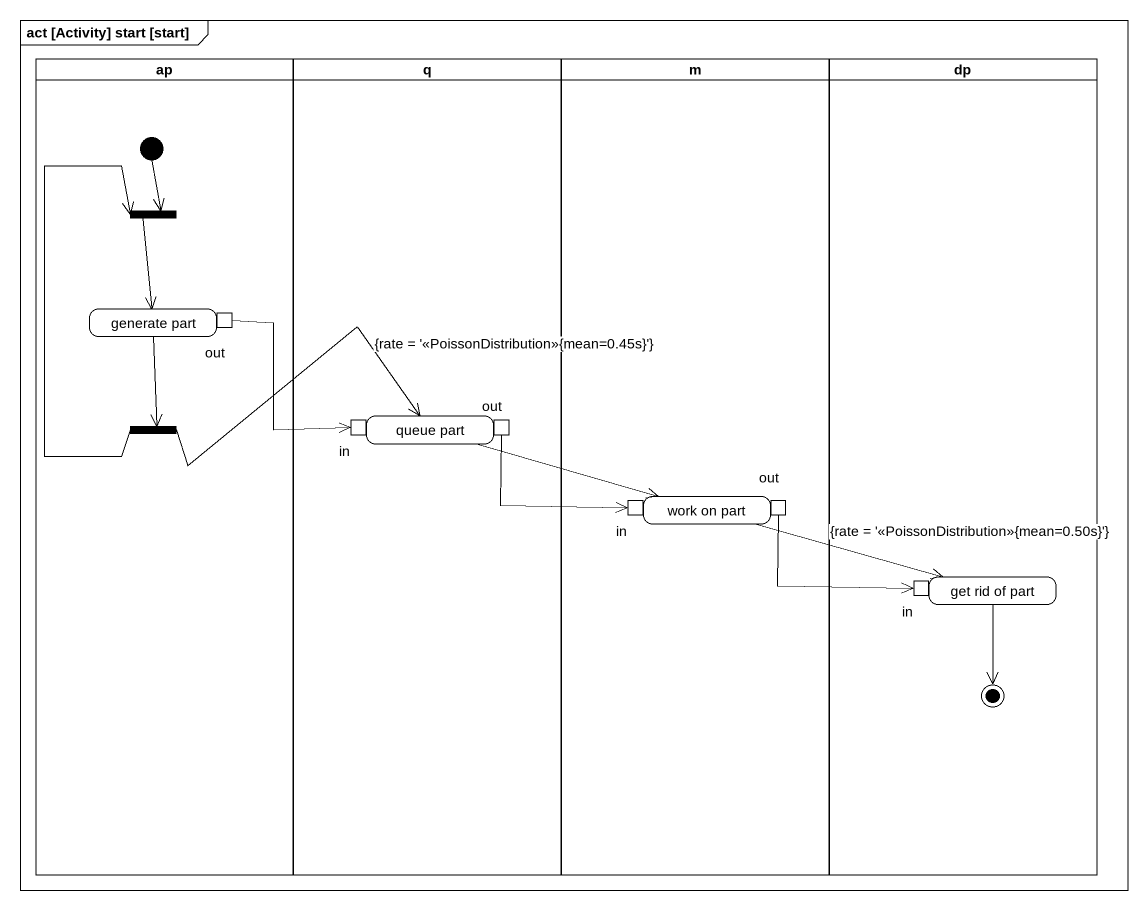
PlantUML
@startuml
mainframe act [Activity] start [start]
hide empty description
state ap <<partition>> {
  state fork1 <<join>>
  state "generate part" as generate_part {
    state out <<outputPin>>
  }
  state fork2 <<fork>>
  [*] --> fork1
}
state q <<partition>> {
  state "queue part" as queue_part {
    state in <<inputPin>>
    state "out" as out_2 <<outputPin>>
  }
}
state m <<partition>> {
  state "work on part" as work_on_part {
    state "in" as in_2 <<inputPin>>
    state "out" as out_3 <<outputPin>>
  }
}
state dp <<partition>> {
  state "get rid of part" as get_rid_of_part {
    state "in" as in_3 <<inputPin>>
  }
  get_rid_of_part --> [*]
}
fork1 --> generate_part
generate_part --> fork2
out --> in
fork2 -up-> fork1
fork2 -right-> queue_part : {rate = '<<PoissonDistribution>>{mean=0.45s}'}
queue_part -right-> work_on_part
out_2 --> in_2
work_on_part -right-> get_rid_of_part : {rate = '<<PoissonDistribution>>{mean=0.50s}'}
out_3 -right-> in_3
@enduml
